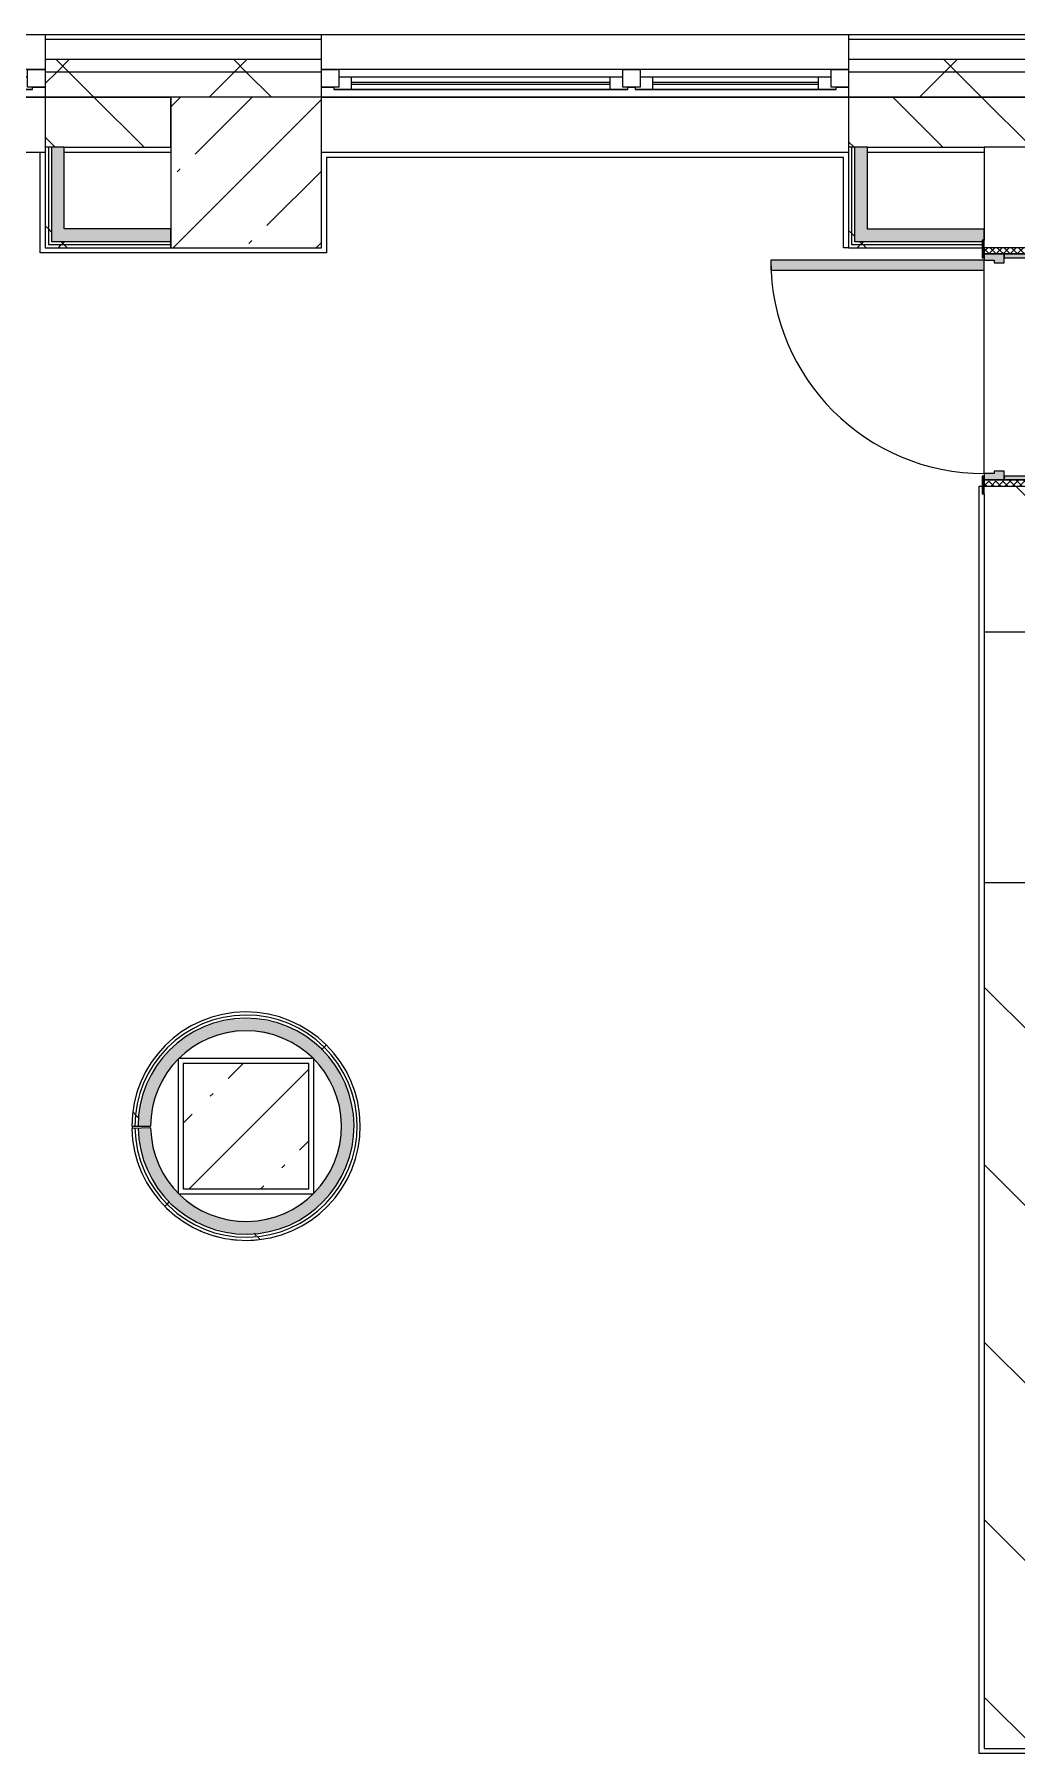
# Model space of a CAD drawing. Header units: millimetres. Extents: x 1311 to 195818, y -8553 to 29000.
# Drawn here: x 116425 to 120337, y 20500 to 27350 of the extents above; entities that cross this region are included whole.
import ezdxf

# ---------------------------------------------------------------- set-up
doc = ezdxf.new("R2010")
doc.units = ezdxf.units.MM
for name, color, linetype, lineweight, true_color in [('A-DOOR-1', 7, 'Continuous', 5, 0xaaaaaa), ('A-DOOR-2', 7, 'Continuous', 5, 0xe2e2e2), ('A-DOOR-FRAM-1', 7, 'Continuous', 5, 0xe2e2e2), ('A-DOOR-FRAM-2', 7, 'Continuous', 5, 0xaaaaaa), ('A-FLOR-1', 7, 'Continuous', 5, 0xaaaaaa), ('I-WALL-2', 7, 'Continuous', 5, 0xe7e7e7), ('I-WALL-3', 7, 'Continuous', 9, 0xe7e7e7)]:
    doc.layers.add(name, color=color, linetype=linetype, lineweight=lineweight, true_color=true_color)
for name, color, linetype, lineweight in [('A-GLAZ-2', 7, 'Continuous', 5), ('A-WALL', 7, 'Continuous', 9), ('A-WALL-3', 7, 'Continuous', 5), ('I-WALL-4', 7, 'Continuous', 5), ('S-COLS-4', 7, 'Continuous', 5)]:
    doc.layers.add(name, color=color, linetype=linetype, lineweight=lineweight)
pattern_1 = [(45, (68808.4, 0), (-353.5534, 353.5534), []), (135, (68808.4, 0), (-353.5534, -353.5534), [])]
pattern_2 = [(45, (68808.4, 0), (-530.33, 530.33), []), (135, (68808.4, 0), (-530.33, -530.33), [])]

# ---------------------------------------------------------------- blocks, each defined once
blk = doc.blocks.new('BSC_Колонна _Прямоугольная - 500х500-V138-1_11_1_птичка')
at = {"layer": 'S-COLS-4'}
h = blk.add_hatch(dxfattribs=at)
h.set_pattern_fill('FP_174', color=256, style=0, pattern_type=2)
h.set_pattern_definition([(45, (-48460, -23000), (-285.123, 285.123), []), (45, (-48174.88, -23000), (-285.123, 285.123), [504.031, -100.806, 16.764, -84.042])])
h.paths.add_polyline_path([(-62.8, -250), (250, -250), (250, 250), (-250, 250), (-245.1, -250), (-106.8, -250)])
for p, q in [((250, 250), (-250, 250)), ((-250, 250), (-250, -250)), ((250, -250), (250, 250)), ((-250, -250), (250, -250))]:
    blk.add_line(p, q, dxfattribs=at)
blk = doc.blocks.new('120_Окно_СКБ_2Ст - 120_Окно_СКБ_2Ст 3100х2500 _мал_створка слева_-22273855-1_11_1_птичка')
at = {"layer": 'A-GLAZ-2'}
for p, q in [((-1550, -75), (-1550, -5)), ((-1550, -5), (-1480, -5)), ((1550, -5), (-1550, -5)), ((-1480, -5), (-1480, -75)), ((650, -35), (-1480, -35)), ((-1480, -35), (-1480, -75)), ((-1430, -85), (-1430, -35)), ((-1430, -55), (600, -55)), ((600, -65), (-1430, -65)), ((600, -85), (600, -35)), ((650, -75), (650, -5)), ((650, -5), (720, -5)), ((650, -75), (650, -35)), ((720, -5), (720, -75)), ((1480, -35), (720, -35)), ((720, -35), (720, -75)), ((770, -85), (770, -35)), ((770, -55), (1430, -55)), ((1430, -65), (770, -65)), ((1430, -85), (1430, -35)), ((1480, -75), (1480, -5)), ((1480, -5), (1550, -5)), ((1480, -75), (1480, -35)), ((1550, -5), (1550, -75)), ((-1480, -75), (-1550, -75)), ((-1550, -75), (-1500, -75)), ((-1480, -75), (-1500, -75)), ((-1500, -75), (-1500, -85)), ((-1500, -85), (670, -85)), ((670, -85), (-1500, -85)), ((720, -75), (650, -75)), ((670, -75), (650, -75)), ((670, -75), (700, -75)), ((670, -85), (670, -75)), ((720, -75), (700, -75)), ((700, -75), (700, -85)), ((700, -85), (1500, -85)), ((1500, -85), (700, -85)), ((1550, -75), (1480, -75)), ((1500, -75), (1480, -75)), ((1500, -75), (1550, -75)), ((1500, -85), (1500, -75))]:
    blk.add_line(p, q, dxfattribs=at)
blk = doc.blocks.new('120_Окно_СКБ_2Ст - 120_Окно_СКБ_2Ст 2100х2400 _мал створка справа_-19092174-1_11_1_птичка')
at = {"layer": 'A-GLAZ-2'}
for p, q in [((-1050, -75), (-1050, -5)), ((-1050, -5), (-980, -5)), ((1050, -5), (-1050, -5)), ((-980, -5), (-980, -75)), ((150, -35), (-980, -35)), ((-980, -35), (-980, -75)), ((-930, -85), (-930, -35)), ((-930, -55), (100, -55)), ((100, -65), (-930, -65)), ((100, -85), (100, -35)), ((150, -75), (150, -5)), ((150, -5), (220, -5)), ((150, -75), (150, -35)), ((220, -5), (220, -75)), ((980, -35), (220, -35)), ((220, -35), (220, -75)), ((270, -85), (270, -35)), ((270, -55), (930, -55)), ((930, -65), (270, -65)), ((930, -85), (930, -35)), ((980, -75), (980, -5)), ((980, -5), (1050, -5)), ((980, -75), (980, -35)), ((1050, -5), (1050, -75)), ((-980, -75), (-1050, -75)), ((-1050, -75), (-1000, -75)), ((-980, -75), (-1000, -75)), ((-1000, -75), (-1000, -85)), ((-1000, -85), (170, -85)), ((170, -85), (-1000, -85)), ((220, -75), (150, -75)), ((170, -75), (150, -75)), ((170, -75), (200, -75)), ((170, -85), (170, -75)), ((220, -75), (200, -75)), ((200, -75), (200, -85)), ((200, -85), (1000, -85)), ((1000, -85), (200, -85)), ((1050, -75), (980, -75)), ((1000, -75), (980, -75)), ((1000, -75), (1050, -75)), ((1000, -85), (1000, -75))]:
    blk.add_line(p, q, dxfattribs=at)
blk = doc.blocks.new('110_Дверь_СКБ_1Ст_Внутренняя1 - Д-26л 950х2100 EIW30-32941023-1_11_1_птичка')
at = {"layer": 'A-DOOR-1'}
h = blk.add_hatch(dxfattribs=at)
h.set_pattern_fill('FP_123', color=256, style=0, pattern_type=2)
h.set_pattern_definition([(135, (1826.41, 164.685), (-14.14214, -14.14214), []), (225, (1826.41, 164.685), (14.14214, -14.14214), [])])
h.paths.add_polyline_path([(462.5, 100), (467.5, -100), (487.5, -100), (487.5, 100), (467.5, 100)])
at = {"layer": 'A-DOOR-2'}
h = blk.add_hatch(color=256, dxfattribs=at)
h.paths.add_polyline_path([(-437.5, 92.9), (-437.5, 20), (-402.5, 20), (-407.2, 60), (-412.5, 65.8), (-412.5, 100), (-437.5, 94.9), (-437.5, 94)])
h.paths.add_polyline_path([(427.5, 44), (427.5, 20), (462.5, 20), (462.5, 100), (437.5, 100), (437.5, 60), (427.5, 60)])
at = {"layer": 'A-DOOR-FRAM-1'}
for points in [[(397.5, 608.8), (397.5, 100), (437.5, 100), (437.5, 950), (397.5, 950)], [(-492.5, 108), (-492.5, 100), (-422.5, 100), (-422.5, 108), (-483.6, 108)], [(447.5, 108), (447.5, 100), (517.5, 100), (517.5, 108), (462.5, 108)], [(-437.5, -100), (-422.5, -100), (-422.5, 20), (-437.5, 20)], [(447.5, -100), (462.5, -100), (462.5, 20), (447.5, 20)], [(-492.5, -108), (-422.5, -108), (-422.5, -100), (-492.5, -100)], [(447.5, -100), (447.5, -108), (517.5, -108), (517.5, -100), (462.5, -100)]]:
    blk.add_hatch(color=256, dxfattribs=at).paths.add_polyline_path(points)
at = {"layer": 'A-DOOR-FRAM-2'}
h = blk.add_hatch(dxfattribs=at)
h.set_pattern_fill('FP_124', color=256, style=0, pattern_type=2)
h.set_pattern_definition([(45, (-296.384, 164.685), (-14.1421, 14.1421), []), (135, (-296.384, 164.685), (-14.1421, -14.1421), [])])
h.paths.add_polyline_path([(-462.5, -100), (-437.5, -100), (-443.3, 100), (-462.5, 100)])
at = {"layer": 'A-DOOR-1'}
for p, q in [((437.5, 950), (397.5, 950)), ((397.5, 950), (397.5, 100)), ((437.5, 100), (437.5, 950)), ((397.5, 100), (437.5, 100))]:
    blk.add_line(p, q, dxfattribs=at)
blk.add_arc((437.5, 100), 850, 90, 180, dxfattribs=at)
at = {"layer": 'A-DOOR-FRAM-2'}
for p, q in [((-422.5, 108), (-492.5, 108)), ((-492.5, 108), (-492.5, 100)), ((-492.5, 100), (-422.5, 100)), ((-437.5, 100), (-462.5, 100)), ((-462.5, 100), (-462.5, -100)), ((-412.5, 100), (-437.5, 100)), ((-437.5, 100), (-437.5, 20)), ((-437.5, -100), (-437.5, 100)), ((-422.5, 100), (-437.5, 100)), ((-437.5, 100), (-437.5, 99)), ((-437.5, 99), (-422.5, 99)), ((-422.5, 100), (-422.5, 108)), ((-422.5, 99), (-422.5, 100)), ((-412.5, 60), (-412.5, 100)), ((437.5, 100), (437.5, 60)), ((462.5, 100), (437.5, 100)), ((517.5, 108), (447.5, 108)), ((447.5, 108), (447.5, 100)), ((462.5, 100), (447.5, 100)), ((447.5, 100), (447.5, 99)), ((447.5, 100), (517.5, 100)), ((447.5, 99), (462.5, 99)), ((462.5, 20), (462.5, 100)), ((487.5, 100), (462.5, 100)), ((462.5, 100), (462.5, -100)), ((462.5, 99), (462.5, 100)), ((487.5, -100), (487.5, 100)), ((517.5, 100), (517.5, 108)), ((-437.5, 20), (-402.5, 20)), ((-422.5, 20), (-437.5, 20)), ((-437.5, 20), (-437.5, -100)), ((-422.5, -100), (-422.5, 20)), ((-402.5, 60), (-412.5, 60)), ((-402.5, 20), (-402.5, 60)), ((437.5, 60), (427.5, 60)), ((427.5, 60), (427.5, 20)), ((427.5, 20), (462.5, 20)), ((462.5, 20), (447.5, 20)), ((447.5, 20), (447.5, -100)), ((462.5, -100), (462.5, 20)), ((-422.5, -100), (-492.5, -100)), ((-492.5, -100), (-492.5, -108)), ((-492.5, -108), (-422.5, -108)), ((-462.5, -100), (-437.5, -100)), ((-437.5, -100), (-422.5, -100)), ((-422.5, -108), (-422.5, -100)), ((447.5, -100), (462.5, -100)), ((517.5, -100), (447.5, -100)), ((447.5, -100), (447.5, -108)), ((447.5, -108), (517.5, -108)), ((462.5, -100), (487.5, -100)), ((517.5, -108), (517.5, -100))]:
    blk.add_line(p, q, dxfattribs=at)
blk = doc.blocks.new('DOR_Проход в стене_Прямоугольный - 1000x1500-23441848-1_11_1_птичка')
at = {"layer": 'A-DOOR-1'}
for p, q in [((500, 100), (-500, 100)), ((500, -100), (-500, -100))]:
    blk.add_line(p, q, dxfattribs=at)

msp = doc.modelspace()

# ---------------------------------------------------------------- hatches: boundary and pattern name
at = {"layer": 'A-WALL-3'}
h = msp.add_hatch(dxfattribs=at)
h.set_pattern_fill('FP_120', color=256, style=0, pattern_type=2)
h.set_pattern_definition(pattern_1)
h.paths.add_polyline_path([(152233.5, 27200), (153778.4, 27200), (153778.4, 27250), (149158.4, 27250), (149158.4, 27200), (152033.5, 27200)])
h.paths.add_polyline_path([(139618.4, 27200), (139618.4, 27250), (137018.4, 27250), (137018.4, 27200), (139118.4, 27200)])
h.paths.add_polyline_path([(135568.4, 27200), (135918.4, 27200), (135918.4, 27250), (134968.4, 27250), (134968.4, 27200)])
h.paths.add_polyline_path([(141718.4, 27200), (143058.4, 27200), (143058.4, 27250), (141718.4, 27250), (141718.4, 27210)])
h.paths.add_polyline_path([(146058.4, 27200), (146058.4, 27250), (145158.4, 27250), (145158.4, 27200), (145558.4, 27200)])
h.paths.add_polyline_path([(129568.4, 27200), (129868.4, 27200), (129868.4, 27250), (128813.4, 27250), (128813.4, 27200), (129273.4, 27200)])
h.paths.add_polyline_path([(126513.4, 27200), (126513.4, 27250), (125668.4, 27250), (125668.4, 27200)])
h.paths.add_polyline_path([(122968.4, 27200), (123568.4, 27200), (123568.4, 27250), (122668.4, 27250), (122668.4, 27200)])
h.paths.add_polyline_path([(116968.4, 27200), (117568.4, 27200), (117568.4, 27250), (116468.4, 27250), (116468.4, 27200)])
h.paths.add_polyline_path([(120568.4, 27200), (120568.4, 27250), (119668.4, 27250), (119668.4, 27200)])
h.paths.add_polyline_path([(112564.1, 27200), (113368.4, 27200), (113368.4, 27250), (110968.4, 27250), (110968.4, 27200), (111588.4, 27200)])
h = msp.add_hatch(dxfattribs=at)
h.set_pattern_fill('FP_120', color=256, style=0, pattern_type=2)
h.set_pattern_definition(pattern_1)
h.paths.add_polyline_path([(111568.4, 27100), (113368.4, 27100), (113368.4, 27200), (110968.4, 27200), (110968.4, 27100)])
h.paths.add_polyline_path([(116668.4, 27100), (117568.4, 27100), (117568.4, 27200), (116468.4, 27200), (116468.4, 27100)])
h.paths.add_polyline_path([(152908.4, 27100), (153778.4, 27100), (153773.8, 27200), (149158.4, 27198.1), (149158.4, 27100), (152233.5, 27100)])
h.paths.add_polyline_path([(119668.4, 27100), (120568.4, 27100), (120568.4, 27200), (119668.4, 27200), (119668.4, 27140)])
h.paths.add_polyline_path([(122668.4, 27100), (123568.4, 27100), (123568.4, 27200), (122668.4, 27200), (122668.4, 27140)])
h.paths.add_polyline_path([(137018.4, 27100), (139618.4, 27100), (139618.4, 27200), (137018.4, 27200), (137018.4, 27110), (137050.4, 27110), (137050.4, 27102), (137018.4, 27102)])
h.paths.add_polyline_path([(129868.4, 27100), (129868.4, 27200), (128813.4, 27200), (128813.4, 27100), (129568.4, 27100)])
h.paths.add_polyline_path([(135886.4, 27100), (135886.4, 27102), (135886.4, 27110), (135918.4, 27110), (135918.4, 27200), (134968.4, 27200), (134968.4, 27100), (135868.4, 27100)])
h.paths.add_polyline_path([(126513.4, 27100), (126513.4, 27200), (125668.4, 27200), (125668.4, 27100), (126158.4, 27100)])
h.paths.add_polyline_path([(145558.4, 27100), (146058.4, 27100), (146058.4, 27200), (145158.4, 27200), (145158.4, 27100)])
h.paths.add_polyline_path([(142348.4, 27100), (143058.4, 27100), (143058.4, 27200), (141718.4, 27200), (141718.4, 27100)])
h = msp.add_hatch(dxfattribs=at)
h.set_pattern_fill('FP_102', color=256, style=0, pattern_type=2)
h.set_pattern_definition([(135, (68808.4, 0), (-176.7767, -176.7767), [])])
h.paths.add_polyline_path([(125668.4, 26900), (126513.4, 26900), (126513.4, 27100), (125668.4, 27100), (125668.4, 27091.3)])
h.paths.add_polyline_path([(111568.4, 26900), (113368.4, 26900), (113368.4, 27100), (111568.4, 27100), (111568.4, 27061.4)])
h.paths.add_polyline_path([(119990.4, 26900), (120568.4, 26900), (120568.4, 27100), (119668.4, 27100), (119668.4, 26900), (119968.4, 26900)])
h.paths.add_polyline_path([(149458.4, 26900), (149458.4, 27100), (149158.4, 27100), (149158.4, 26900)])
h.paths.add_polyline_path([(122668.4, 26900), (122968.4, 26900), (122968.4, 27100), (122668.4, 27100), (122668.4, 26969.4)])
h.paths.add_polyline_path([(129868.4, 26900), (129868.4, 27100), (129568.4, 27100), (129568.4, 26900)])
h.paths.add_polyline_path([(145558.4, 26900), (145558.4, 27100), (145158.4, 27100), (145158.4, 26900), (145236.6, 26900)])
h.paths.add_polyline_path([(128813.4, 26900), (128968.4, 26900), (128968.4, 27100), (128813.4, 27100), (128813.4, 26936.5)])
h.paths.add_polyline_path([(135868.4, 26900), (135868.4, 27100), (135568.4, 27100), (135568.4, 26900)])
h.paths.add_polyline_path([(137014.4, 26900), (139118.4, 26900), (139118.4, 27100), (137014.4, 27100), (137014.4, 27091.3)])
h.paths.add_polyline_path([(143058.4, 26900), (143058.4, 27100), (142848.4, 27100), (142848.4, 26900)])
h.paths.add_polyline_path([(142348.4, 26900), (142348.4, 27100), (141718.4, 27100), (141718.4, 26900)])
h.paths.add_polyline_path([(116468.4, 26900), (116968.4, 26900), (116968.4, 27100), (116468.4, 27100), (116468.4, 27079.6)])
at = {"layer": 'I-WALL-2'}
for points in [[(116543.4, 26525), (116543.4, 26900), (116493.4, 26900), (116493.4, 26525)], [(116543.4, 26525), (116968.4, 26525), (116968.4, 26575), (116543.4, 26575)], [(117256.3, 22570.2), (117328.9, 22574.3), (117399.8, 22590.6), (117474, 22623), (117542.7, 22670.4), (117598.7, 22726.9), (117642.4, 22790.9), (117671.6, 22855), (117685.6, 22895.9), (117697.2, 22969.6), (117691.7, 23067), (117683.5, 23112), (117658.7, 23180.3), (117609.4, 23259.9), (117569.8, 23305.7), (117510.4, 23354.3), (117444.5, 23391.1), (117373.8, 23415.7), (117300.3, 23427.6), (117215.7, 23425.2), (117151.5, 23412.3), (117082.7, 23386.2), (117017.5, 23347.4), (116983.5, 23322.1), (116933.3, 23269.4), (116892.7, 23209.1), (116862.8, 23142.8), (116844.1, 23067), (116839.8, 23000), (116888.5, 23000.8), (116894.5, 23067.6), (116912.5, 23133.1), (116959.2, 23218.3), (117003.1, 23270), (117041.8, 23303.9), (117106.6, 23342.4), (117176.1, 23367.1), (117248.1, 23377.9), (117300.3, 23377.5), (117373.8, 23363.6), (117439.9, 23337.4), (117475.7, 23318.5), (117538.4, 23266), (117576.7, 23221.5), (117609.4, 23167.7), (117633.8, 23104.3), (117646.5, 23037.6), (117646.5, 22965.9), (117631.6, 22891.4), (117605.7, 22827.1), (117578.3, 22780.2), (117518.4, 22715.5), (117457, 22671.8), (117399.8, 22644.9), (117328.9, 22626.4), (117290.8, 22620.7), (117205.6, 22626.4), (117156.5, 22636.8), (117089.9, 22664.9), (117018.4, 22715.7), (116986.5, 22745.2), (116945.6, 22799.4), (116911.9, 22870.8), (116895.8, 22925.2), (116888.5, 22992.8), (116838.5, 22991.8), (116846, 22919.5), (116870.3, 22839.5), (116915.1, 22757.6), (116944.5, 22718.1), (117011.3, 22657.1), (117076.3, 22617), (117131.6, 22593.6), (117205.6, 22575.9), (117222.9, 22574)]]:
    msp.add_hatch(color=256, dxfattribs=at).paths.add_polyline_path(points)
at = {"layer": 'I-WALL-3'}
for points in [[(119743.4, 26524), (119743.4, 26900), (119693.4, 26900), (119693.4, 26524)], [(119927.9, 26524), (120200.4, 26524), (120200.4, 26530), (120208.4, 26530), (120208.4, 26574), (119743.4, 26574), (119743.4, 26524)]]:
    msp.add_hatch(color=256, dxfattribs=at).paths.add_polyline_path(points)
at = {"layer": 'I-WALL-4'}
h = msp.add_hatch(dxfattribs=at)
h.set_pattern_fill('FP_212', color=256, style=0, pattern_type=2)
h.set_pattern_definition(pattern_2)
h.paths.add_polyline_path([(116468.4, 26500), (116480.9, 26500), (116480.9, 26900), (116468.4, 26900), (116468.4, 26512.5)])
h = msp.add_hatch(dxfattribs=at)
h.set_pattern_fill('FP_212', color=256, style=0, pattern_type=2)
h.set_pattern_definition(pattern_2)
h.paths.add_polyline_path([(116480.9, 26512.5), (116493.4, 26516.4), (116493.4, 26900), (116480.9, 26900), (116480.9, 26516.4)])
h = msp.add_hatch(dxfattribs=at)
h.set_pattern_fill('FP_212', color=256, style=0, pattern_type=2)
h.set_pattern_definition(pattern_2)
h.paths.add_polyline_path([(119668.4, 26499), (119680.9, 26500), (119680.9, 26900), (119668.4, 26900), (119668.4, 26500)])
h = msp.add_hatch(dxfattribs=at)
h.set_pattern_fill('FP_212', color=256, style=0, pattern_type=2)
h.set_pattern_definition(pattern_2)
h.paths.add_polyline_path([(119693.4, 26511.5), (119693.4, 26900), (119680.9, 26900), (119680.9, 26511.5)])
h = msp.add_hatch(dxfattribs=at)
h.set_pattern_fill('FP_119', color=256, style=0, pattern_type=2)
h.set_pattern_definition([(135, (68808.4, 0), (-353.5534, -353.5534), [])])
h.paths.add_polyline_path([(120208.4, 20520), (120408.4, 20520), (120408.4, 23970), (120208.4, 23970), (120208.4, 20521.7)])
h.paths.add_polyline_path([(120408.4, 24970), (120408.4, 25550), (120208.4, 25550), (120208.4, 24970)])
h.paths.add_polyline_path([(120408.4, 26500), (120408.4, 26900), (120208.4, 26895.5), (120208.4, 26500), (120301.2, 26500)])
h = msp.add_hatch(dxfattribs=at)
h.set_pattern_fill('FP_212', color=256, style=0, pattern_type=2)
h.set_pattern_definition(pattern_2)
h.paths.add_polyline_path([(116968.4, 26500), (116968.4, 26512.5), (116480.9, 26509.4), (116480.9, 26500), (116959.2, 26500)])
h = msp.add_hatch(dxfattribs=at)
h.set_pattern_fill('FP_212', color=256, style=0, pattern_type=2)
h.set_pattern_definition(pattern_2)
h.paths.add_polyline_path([(116868.7, 26512.5), (116968.4, 26516.4), (116968.4, 26525), (116493.4, 26525), (116493.4, 26512.5), (116862, 26512.5)])
h = msp.add_hatch(dxfattribs=at)
h.set_pattern_fill('FP_212', color=256, style=0, pattern_type=2)
h.set_pattern_definition(pattern_2)
h.paths.add_polyline_path([(119990.4, 26499), (120200.4, 26500), (120200.4, 26511.5), (119680.9, 26508.4), (119680.9, 26499), (119743.4, 26499)])
h = msp.add_hatch(dxfattribs=at)
h.set_pattern_fill('FP_212', color=256, style=0, pattern_type=2)
h.set_pattern_definition(pattern_2)
h.paths.add_polyline_path([(120122.3, 26511.5), (120200.4, 26511.7), (120200.4, 26524), (119693.4, 26524), (119693.4, 26511.5), (119990.4, 26511.5)])
h = msp.add_hatch(dxfattribs=at)
h.set_pattern_fill('FP_212', color=256, style=0, pattern_type=2)
h.set_pattern_definition(pattern_2)
h.paths.add_polyline_path([(117237.4, 22546.1), (117330.7, 22550.5), (117407, 22568), (117481.7, 22599.7), (117542.6, 22638.7), (117591.5, 22681.1), (117637.8, 22735.9), (117673.6, 22794.2), (117701.5, 22861.9), (117718.2, 22934.1), (117721.8, 23021), (117707.8, 23112), (117683.5, 23182.4), (117651, 23243.5), (117608.9, 23299.8), (117547.3, 23357.5), (117488.8, 23396.3), (117430.7, 23423.8), (117374, 23442.3), (117300.6, 23453.6), (117205.6, 23449.3), (117144.8, 23437.1), (117077.4, 23412.3), (116999.6, 23365.5), (116948.5, 23322.1), (116892.7, 23254), (116862.8, 23204.3), (116832.2, 23124.8), (116818.9, 23067), (116814.9, 23000), (116825.9, 23000), (116839, 23100.9), (116862.8, 23173.2), (116892.7, 23231.4), (116933.3, 23287.5), (116983.5, 23337.6), (117041.8, 23379.4), (117134.1, 23420), (117205.6, 23436.4), (117248.1, 23442), (117350.9, 23433.2), (117425.9, 23411.9), (117488.6, 23382.1), (117552.3, 23337.4), (117607.2, 23282.2), (117649.3, 23222.2), (117681.3, 23154.7), (117701.4, 23083), (117708.9, 23040.4), (117704.5, 22934.8), (117686.7, 22860.7), (117662.1, 22801.1), (117627.4, 22743.1), (117580.6, 22687.8), (117518.4, 22636.4), (117456.6, 22600.8), (117384.5, 22574.3), (117305.7, 22560.5), (117222.9, 22561.4), (117156.5, 22573.4), (117085.7, 22598.6), (117018.4, 22636.7), (116963.3, 22681.4), (116911.9, 22740.4), (116882.9, 22783.7), (116846, 22873.3), (116833.1, 22923.3), (116820.9, 22991.5), (116813.5, 22991.3), (116821.1, 22916.6), (116853.9, 22816), (116885.9, 22756.1), (116938.5, 22688.9), (116989.7, 22642.2), (117048.8, 22603.1), (117114.2, 22573.3), (117181.6, 22554.5), (117236.8, 22546.2)])
h = msp.add_hatch(dxfattribs=at)
h.set_pattern_fill('FP_212', color=256, style=0, pattern_type=2)
h.set_pattern_definition(pattern_2)
h.paths.add_polyline_path([(117256, 22557.7), (117358, 22568.2), (117432.1, 22590.6), (117497.3, 22623), (117561.3, 22670.4), (117598.2, 22706.2), (117641.5, 22763.3), (117675.3, 22827.1), (117701, 22913.2), (117709.6, 22966.8), (117704.3, 23067), (117691.2, 23127.4), (117658.7, 23205.5), (117621.2, 23265.2), (117569.8, 23322.2), (117501, 23374.6), (117444.5, 23404.5), (117373.8, 23428.4), (117300.3, 23440), (117226, 23439.1), (117149.6, 23424.8), (117079.1, 23398.4), (117017.5, 23362.9), (116959.2, 23314.6), (116909.1, 23255.9), (116868.7, 23186.3), (116844.5, 23122), (116831.6, 23067), (116825.9, 23000), (116838.4, 23000), (116851, 23097.4), (116868.7, 23155.9), (116909.1, 23233.6), (116940.7, 23277.3), (116996.1, 23331.4), (117063.4, 23376.4), (117122, 23403.2), (117205.6, 23423.9), (117248.1, 23429.5), (117350.9, 23420.5), (117415.6, 23402.5), (117475.7, 23375.4), (117538.4, 23333), (117589.9, 23283.6), (117634.9, 23222.2), (117669.7, 23150.2), (117683.5, 23112), (117696.5, 23037.6), (117696.5, 22963.4), (117684.6, 22892.9), (117662.1, 22827.1), (117612.5, 22744.5), (117581.5, 22705.4), (117518.4, 22651.2), (117457, 22614.4), (117385.9, 22587.4), (117311.6, 22573.3), (117222.9, 22574), (117154.5, 22586.9), (117089.9, 22610.4), (117023, 22648.8), (116981.6, 22680.7), (116928.9, 22737.9), (116885.9, 22806.6), (116865.4, 22850.2), (116846, 22919.5), (116833.7, 22991.7), (116826, 22991.6), (116839.8, 22895.5), (116865.6, 22820.4), (116896.7, 22762.1), (116938.5, 22706.5), (116989.7, 22657.3), (117068.4, 22607), (117139.3, 22578.3), (117205.6, 22563.4), (117255.2, 22557.8)])
at = {"layer": 'S-COLS-4'}
h = msp.add_hatch(dxfattribs=at)
h.set_pattern_fill('FP_101', color=256, style=0, pattern_type=2)
h.set_pattern_definition([(45, (68808.4, 0), (-285.123, 285.123), []), (45, (69093.5, 0), (-285.123, 285.123), [504.031, -100.806, 16.764, -84.042])])
h.paths.add_polyline_path([(117152.8, 26500), (117568.4, 26500), (117568.4, 27100), (116968.4, 27100), (116968.4, 26500), (117082.7, 26500)])

# ---------------------------------------------------------------- linework, layer by layer
at = {"layer": 'A-FLOR-1'}
for p, q in [((116448.4, 26480), (116448.4, 26880)), ((119648.4, 26860), (117588.4, 26860)), ((117588.4, 26860), (117588.4, 26480)), ((119648.4, 26500), (119648.4, 26860)), ((117588.4, 26480), (116448.4, 26480)), ((119669.4, 26500), (119648.4, 26500)), ((120188.4, 20500), (120188.4, 25550)), ((120188.4, 25550), (120200.4, 25550)), ((116998.4, 23265.4), (116998.4, 22734.2)), ((117534.8, 23270), (117003.1, 23270)), ((117538.4, 22733.3), (117538.4, 23266)), ((117002.9, 22730), (117535.5, 22730)), ((126718.4, 20500), (120188.4, 20500))]:
    msp.add_line(p, q, dxfattribs=at)
for start, end in [(180, 180.91321), (245.51396, 246.83006), (253.98466, 256.37721), (262.7207, 265.92436), (272.48204, 275.47151)]:
    msp.add_arc((117268.4, 22998.6), 453.6, start, end, dxfattribs=at)
at = {"layer": 'A-WALL'}
for p, q in [((117568.4, 27330), (116468.4, 27330)), ((120568.4, 27330), (119668.4, 27330)), ((117568.4, 27250), (116468.4, 27250)), ((117568.4, 27200), (116468.4, 27200)), ((120568.4, 27250), (119668.4, 27250)), ((120568.4, 27200), (119668.4, 27200)), ((116968.4, 27100), (116468.4, 27100)), ((116468.4, 27100), (116968.4, 27100)), ((120568.4, 27100), (119668.4, 27100)), ((119668.4, 27100), (120568.4, 27100)), ((116480.9, 26900), (116480.9, 26512.5)), ((116493.4, 26900), (116493.4, 26525)), ((119680.9, 26511.5), (119680.9, 26900)), ((119693.4, 26524), (119693.4, 26900)), ((120408.4, 26900), (120208.4, 26900)), ((116480.9, 26512.5), (116968.4, 26512.5)), ((116493.4, 26525), (116968.4, 26525)), ((120200.4, 26511.5), (119680.9, 26511.5)), ((120200.4, 26524), (119693.4, 26524))]:
    msp.add_line(p, q, dxfattribs=at)
for radius in [442.5, 430]:
    msp.add_arc((117268.4, 23000), radius, 181.09218, 180, dxfattribs=at)
at = {"layer": 'A-WALL-3'}
for p, q in [((110968.4, 27350), (120568.4, 27350)), ((116468.4, 27350), (116468.4, 27100)), ((117568.4, 27100), (117568.4, 27350)), ((119668.4, 27350), (119668.4, 27100)), ((116468.4, 27100), (113368.4, 27100)), ((116468.4, 27100), (116468.4, 26900)), ((116968.4, 26900), (116968.4, 27100)), ((119668.4, 27100), (116968.4, 27100)), ((119668.4, 27100), (119668.4, 26900)), ((116543.4, 26900), (116968.4, 26900)), ((119743.4, 26900), (120208.4, 26900))]:
    msp.add_line(p, q, dxfattribs=at)
at = {"layer": 'I-WALL-4'}
for p, q in [((113368.4, 27100), (116468.4, 27100)), ((117568.4, 27100), (119668.4, 27100)), ((116469, 26880), (111588.4, 26880)), ((116543.4, 26900), (116468.4, 26900)), ((116468.4, 26900), (116468.4, 26500)), ((116543.4, 26575), (116543.4, 26900)), ((116968.4, 26880), (116543.4, 26880)), ((119668.4, 26880), (117568.4, 26880)), ((119668.4, 26900), (119668.4, 26499)), ((119743.4, 26900), (119668.4, 26900)), ((119743.4, 26574), (119743.4, 26900)), ((120208.4, 26880), (119743.4, 26880)), ((120208.4, 26900), (120208.4, 26530)), ((116968.4, 26575), (116543.4, 26575)), ((116968.4, 26500), (116968.4, 26575)), ((120208.4, 26574), (119743.4, 26574)), ((120208.4, 26530), (120208.4, 26574)), ((116468.4, 26500), (116968.4, 26500)), ((119668.4, 26499), (120200.4, 26499)), ((120208.4, 25600), (120208.4, 26410)), ((120208.4, 25520), (120208.4, 20520)), ((120208.4, 24970), (120408.4, 24970)), ((124658.4, 23970), (120208.4, 23970)), ((116813.4, 23000), (116888.4, 23000)), ((116888.5, 22992.8), (116813.5, 22991.3)), ((120208.4, 20520), (126738.4, 20520))]:
    msp.add_line(p, q, dxfattribs=at)
for radius in [455, 380]:
    msp.add_arc((117268.4, 23000), radius, 181.09218, 180, dxfattribs=at)
at = {"layer": 'S-COLS-4'}
for p, q in [((117568.4, 27100), (116968.4, 27100)), ((116968.4, 27100), (116968.4, 26900)), ((117568.4, 26500), (117568.4, 27100)), ((116968.4, 26900), (116968.4, 26500)), ((116968.4, 26500), (117568.4, 26500))]:
    msp.add_line(p, q, dxfattribs=at)

# ---------------------------------------------------------------- block references
at = {"layer": 'A-DOOR-1', "rotation": 89.9999999999999}
for name, p in [('110_Дверь_СКБ_1Ст_Внутренняя1 - Д-26л 950х2100 EIW30-32941023-1_11_1_птичка', (120308.4, 26012.5)), ('DOR_Проход в стене_Прямоугольный - 1000x1500-23441848-1_11_1_птичка', (120308.4, 24470))]:
    msp.add_blockref(name, p, dxfattribs=at)
at = {"layer": 'A-GLAZ-2'}
for name, p in [('120_Окно_СКБ_2Ст - 120_Окно_СКБ_2Ст 3100х2500 _мал_створка слева_-22273855-1_11_1_птичка', (114918.4, 27215)), ('120_Окно_СКБ_2Ст - 120_Окно_СКБ_2Ст 2100х2400 _мал створка справа_-19092174-1_11_1_птичка', (118618.4, 27215))]:
    msp.add_blockref(name, p, dxfattribs=at)
at = {"layer": 'S-COLS-4'}
msp.add_blockref('BSC_Колонна _Прямоугольная - 500х500-V138-1_11_1_птичка', (117268.4, 23000), dxfattribs=at)

doc.saveas('drawing.dxf')
